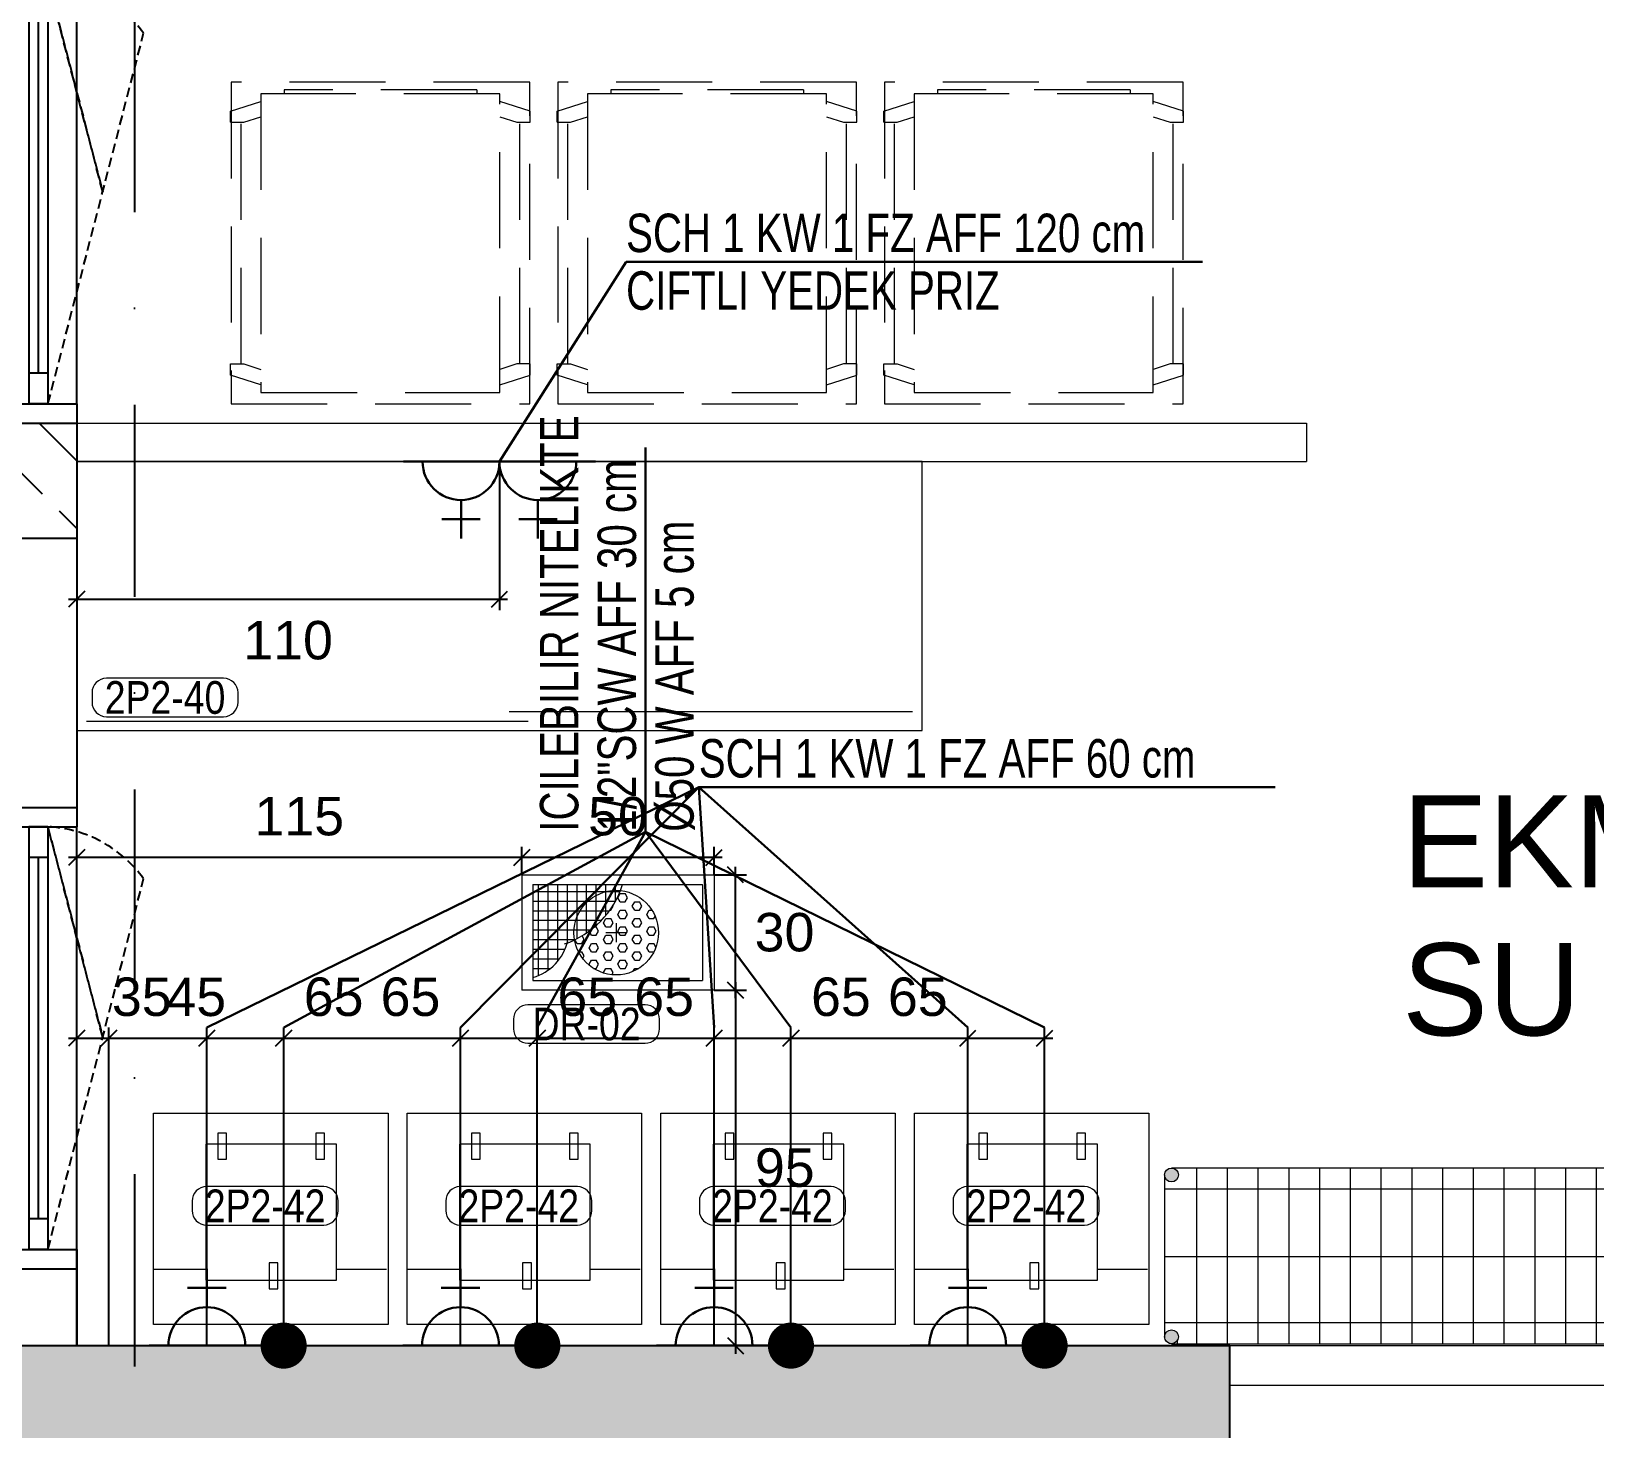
# Model space of a CAD drawing. Header units: millimetres. Extents: x -2755 to 27598, y -1135 to 13405.
# Drawn here: x 3968.2 to 4375, y 7853.4 to 8217 of the extents above; entities that cross this region are included whole.
import ezdxf
from ezdxf.enums import TextEntityAlignment as Align

# ---------------------------------------------------------------- set-up
doc = ezdxf.new("R2010")
doc.units = ezdxf.units.MM
doc.header["$LTSCALE"] = 100
doc.linetypes.add('DASHDOT2', pattern=[0.5, 0.25, -0.125, 0, -0.125])
doc.linetypes.add('HIDDEN', pattern=[0.375, 0.25, -0.125])
for name, color, linetype, lineweight in [('AD', 5, 'Continuous', 9), ('AK', 7, 'Continuous', 15), ('AP', 6, 'Continuous', 15), ('Y-DUVAR ALCIPAN', 94, 'Continuous', 20), ('Y-DUVAR BIMS', 14, 'Continuous', 25)]:
    doc.layers.add(name, color=color, linetype=linetype, lineweight=lineweight)
doc.layers.add('AKS', color=7, linetype='DASHDOT2', transparency=0.8)
for name, color, linetype in [('DUVAR', 7, 'Continuous'), ('KA-PEN', 5, 'Continuous'), ('KOLON', 7, 'Continuous'), ('OLCU DIS', 7, 'Continuous'), ('Rec-mantolamakulerengi', 230, 'Continuous'), ('TARAMA', 7, 'Continuous')]:
    doc.layers.add(name, color=color, linetype=linetype)
for name, color, linetype, lineweight, true_color in [('MAKPA ELEKTRIK', 7, 'Continuous', 30, 0x93039a), ('MAKPA GIDER OLC', 7, 'Continuous', 30, 0xcf6a1e), ('MAKPA SIHHI', 7, 'Continuous', 30, 0x428a93)]:
    doc.layers.add(name, color=color, linetype=linetype, lineweight=lineweight, true_color=true_color)
doc.layers.add('MAKPA YER IZGARASI', color=8, linetype='Continuous', lineweight=5, transparency=0.5)
doc.styles.add('MAKPA TESISAT', font='arial.ttf', dxfattribs={"height": 10})
doc.styles.add('olcu', font='romans.shx', dxfattribs={"width": 0.5})
doc.styles.add('POZ TEXT', font='ARIALN.TTF', dxfattribs={"height": 9})
doc.styles.get("Standard").update_dxf_attribs({"font": 'arial.ttf'})
doc.dimstyles.new('1-200', dxfattribs={"dimtxt": 40, "dimasz": 2, "dimexe": 0, "dimexo": 0, "dimgap": 10, "dimtad": 1, "dimdec": 4, "dimrnd": 0.1, "dimzin": 9, "dimdsep": 46, "dimtxsty": 'olcu', "dimblk1": 'SOL', "dimblk2": 'SAG', "dimsah": 1, "dimcen": 0, "dimse1": 1, "dimse2": 1, "dimclre": 13, "dimadec": 0, "dimazin": 0, "dimtfac": 1, "dimtdec": 4, "dimtix": 1, "dimtmove": 2, "dimatfit": 2, "dimldrblk": 'SOL', "dimfxl": 0, "dimtolj": 1, "dimarcsym": 0})
doc.dimstyles.new('MAKPA TESISAT DIM', dxfattribs={"dimscale": 0.7, "dimtxt": 12, "dimasz": 6, "dimexe": 4, "dimexo": 0, "dimgap": 8, "dimtad": 2, "dimtih": 1, "dimtoh": 1, "dimdec": 0, "dimrnd": 5, "dimzin": 0, "dimdsep": 46, "dimtxsty": 'MAKPA TESISAT', "dimblk1": 'OBLIQUE', "dimblk2": 'OBLIQUE', "dimsah": 1, "dimcen": 0, "dimdle": 3, "dimclrd": 256, "dimclre": 256, "dimclrt": 256, "dimadec": 0, "dimazin": 0, "dimtfac": 1, "dimtdec": 0, "dimtix": 1, "dimtofl": 0, "dimtmove": 2, "dimatfit": 3, "dimldrblk": 'OBLIQUE', "dimfxl": 0, "dimtvp": 7, "dimtolj": 1, "dimtzin": 0, "dimarcsym": 0})

# ---------------------------------------------------------------- blocks, each defined once
blk = doc.blocks.new('TASIYICI SISTEM (2.KAT)')
at = {"layer": 'TARAMA'}
h = blk.add_hatch(dxfattribs=at)
h.set_pattern_fill('ANSI33', color=253, scale=100)
h.set_pattern_definition([(45, (83461.35, -12320), (-17.6776695, 17.6776695), []), (45, (83479.027, -12320), (-17.6776695, 17.6776695), [12.5, -6.25])])
h.paths.add_polyline_path([(-1920, -5565), (-1850, -5565), (-1850, -5495), (-1920, -5495)])
h.paths.add_polyline_path([(-5635, -7595), (-5575, -7595), (-5575, -7525), (-5635, -7525)])
h.paths.add_polyline_path([(-5935, -6785), (-5935, -6815), (-6050, -6815), (-6050, -6970), (-6080, -6970), (-6080, -6785)])
h.paths.add_polyline_path([(-6080, -7595), (-6020, -7595), (-6020, -7525), (-6080, -7525)])
h.paths.add_polyline_path([(-5640, -6900), (-5570, -6900), (-5570, -6970), (-5640, -6970)])
h.paths.add_polyline_path([(-2235, -5565), (-2175, -5565), (-2175, -5495), (-2235, -5495)])
h.paths.add_polyline_path([(-1540, -5565), (-1470, -5565), (-1470, -5495), (-1540, -5495)])
h.paths.add_polyline_path([(-1540, -6320), (-1470, -6320), (-1470, -6250), (-1540, -6250)])
h.paths.add_polyline_path([(-2240, -6320), (-2170, -6320), (-2170, -6250), (-2240, -6250)])
h.paths.add_polyline_path([(-1540, -6970), (-1470, -6970), (-1470, -6900), (-1540, -6900)])
h.paths.add_polyline_path([(-1510, -7595), (-1470, -7595), (-1470, -7420), (-1510, -7420)])
h.paths.add_polyline_path([(-2220, -7595), (-2190, -7595), (-2190, -6900), (-2220, -6900)])
h.paths.add_polyline_path([(-3090, -6320), (-3020, -6320), (-3020, -6250), (-3090, -6250)])
h.paths.add_polyline_path([(-3940, -6320), (-3870, -6320), (-3870, -6250), (-3940, -6250)])
h.paths.add_polyline_path([(-4790, -6320), (-4720, -6320), (-4720, -6250), (-4790, -6250)])
h.paths.add_polyline_path([(-3090, -6970), (-3020, -6970), (-3020, -6900), (-3090, -6900)])
h.paths.add_polyline_path([(-3940, -6970), (-3870, -6970), (-3870, -6900), (-3940, -6900)])
h.paths.add_polyline_path([(-4790, -6970), (-4720, -6970), (-4720, -6900), (-4790, -6900)])
h.paths.add_polyline_path([(-3085, -7595), (-3025, -7595), (-3025, -7525), (-3085, -7525)])
h.paths.add_polyline_path([(-3935, -7595), (-3875, -7595), (-3875, -7525), (-3935, -7525)])
h.paths.add_polyline_path([(-4785, -7595), (-4725, -7595), (-4725, -7525), (-4785, -7525)])
h.paths.add_polyline_path([(-3085, -5565), (-3025, -5565), (-3025, -5495), (-3085, -5495)])
h.paths.add_polyline_path([(-3935, -5565), (-3875, -5565), (-3875, -5495), (-3935, -5495)])
h.paths.add_polyline_path([(-4785, -5565), (-4725, -5565), (-4725, -5495), (-4785, -5495)])
h.paths.add_polyline_path([(-6210, -5495), (-5590, -5495), (-5590, -6435), (-5795, -6435), (-5795, -6405), (-5620, -6405), (-5620, -5525), (-6050, -5525), (-6050, -6405), (-5935, -6405), (-5935, -6435), (-6210, -6435), (-6210, -6405), (-6080, -6405), (-6080, -5525), (-6210, -5525)])
h.paths.add_polyline_path([(-500, -6970), (-430, -6970), (-430, -6900), (-500, -6900)])
h.paths.add_polyline_path([(-890, -7315), (-820, -7315), (-820, -7245), (-890, -7245)])
h.paths.add_polyline_path([(-245, -6320), (-175, -6320), (-175, -6250), (-245, -6250)])
h.paths.add_polyline_path([(-890, -6320), (-820, -6320), (-820, -6250), (-890, -6250)])
h.paths.add_polyline_path([(-890, -6970), (-820, -6970), (-820, -6900), (-890, -6900)])
h.paths.add_polyline_path([(-1600, -4475), (-1890, -4475), (-1890, -4715), (-1470, -4715), (-1470, -4745), (-1920, -4745), (-1920, -4445), (-1600, -4445)])
h.paths.add_polyline_path([(-755, -4715), (-1005, -4715), (-1005, -4755), (-755, -4755)])
h.paths.add_polyline_path([(-755, -5525), (-1005, -5525), (-1005, -5565), (-755, -5565)])
h.paths.add_polyline_path([(-135, -5835), (-135, -5565), (-405, -5565), (-405, -5245), (-375, -5245), (-375, -5535), (-135, -5535), (-135, -4415), (-105, -4415), (-105, -5865), (-205, -5865), (-205, -5835)])
at = {"layer": 'AKS', "color": 14, "ltscale": 2}
blk.add_line((-1885, 1005), (-1885, -13375), dxfattribs=at)
at = {"layer": 'KOLON', "color": 4}
blk.add_lwpolyline([(-1600, -4475), (-1890, -4475), (-1890, -4715), (-1470, -4715), (-1470, -4745), (-1920, -4745), (-1920, -4445), (-1600, -4445), (-1600, -4475)], dxfattribs=at)
blk = doc.blocks.new('*U118')
at = {"color": 0}
for p, q in [((-10, 5), (-10, 115)), ((12.5, 115), (7.5, 115)), ((7.5, 115), (7.5, 5)), ((12.5, 115), (12.5, 5)), ((20, 5), (20, 115)), ((12.5, 107), (7.5, 107)), ((10, 107), (10, 13)), ((12.5, 13), (7.5, 13)), ((12.5, 5), (7.5, 5)), ((12.5, 5), (7.5, 5))]:
    blk.add_line(p, q, dxfattribs=at)
at = {"color": 0, "linetype": 'HIDDEN', "ltscale": 0.5}
blk.add_line((0, 5), (0, 115), dxfattribs=at)
at = {"linetype": 'HIDDEN', "ltscale": 0.1}
for p, q in [((12.5, 115), (26.76, 60.22)), ((26.76, 60.22), (12.5, 115)), ((12.51, 5), (37.4, 101.44))]:
    blk.add_line(p, q, dxfattribs=at)
blk.add_arc((10.97, 82.53), 32.5, 35.5776, 87.2984, dxfattribs=at)
at = {"layer": 'Rec-mantolamakulerengi'}
for p, q in [((0, 115), (20, 115)), ((0, 5), (20, 5))]:
    blk.add_line(p, q, dxfattribs=at)
for points in [[(0, 120), (0, 115)], [(20, 120), (20, 115)], [(0, 5), (0, 0)], [(20, 5), (20, 0)]]:
    blk.add_lwpolyline(points, dxfattribs=at)
at = {"layer": 'Y-DUVAR BIMS'}
for p, q in [((0, 120), (20, 120)), ((0, 0), (20, 0))]:
    blk.add_line(p, q, dxfattribs=at)
blk = doc.blocks.new('20-30 hatil')
at = {"layer": 'TARAMA'}
h = blk.add_hatch(dxfattribs=at)
h.set_pattern_fill('ANSI33', color=253, scale=100)
h.set_pattern_definition([(45, (-14230.717, 46.517), (-17.67767, 17.67767), []), (45, (-14213.04, 46.517), (-17.67767, 17.67767), [12.5, -6.25])])
h.paths.add_polyline_path([(-15, 20), (-15, 0), (15, 0), (15, 20)])
at = {"color": 0}
blk.add_lwpolyline([(-15, 20), (15, 20), (15, 0), (-15, 0), (-15, 20)], dxfattribs=at)
blk = doc.blocks.new('DIS CEPHE_KAT2')
at = {"layer": 'Y-DUVAR BIMS'}
for p, q in [((3980, 8085), (3980, 8015)), ((3980, 7895), (3980, 7875))]:
    blk.add_line(p, q, dxfattribs=at)
at = {"layer": 'KA-PEN'}
for p in [(3960, 8115), (3960, 7895)]:
    blk.add_blockref('*U118', p, dxfattribs=at)
at = {"layer": 'KOLON', "color": 4, "rotation": 270}
blk.add_blockref('20-30 hatil', (3960, 8100), dxfattribs=at)
blk = doc.blocks.new('SOL')
at = {"color": 0}
for p, q in [((0, 30), (0, -6.96)), ((7.58, 0), (-6.97, 0))]:
    blk.add_line(p, q, dxfattribs=at)
blk.add_circle((0, 0), 3, dxfattribs=at)
blk = doc.blocks.new('SAG')
at = {"color": 0}
for p, q in [((0, -30), (0, 6.96)), ((7.58, 0), (-6.97, 0))]:
    blk.add_line(p, q, dxfattribs=at)
blk.add_circle((0, 0), 3, dxfattribs=at)
blk = doc.blocks.new('*D180')
at = {"layer": 'OLCU DIS', "color": 0, "lineweight": -2, "transparency": 16777216}
blk.add_line((-328, 13135), (19098, 13135), dxfattribs=at)
at = {"layer": 'OLCU DIS', "color": 0, "lineweight": -2, "transparency": 16777216, "xscale": 2, "yscale": 2, "zscale": 2, "rotation": 180}
blk.add_blockref('SOL', (-330, 13135), dxfattribs=at)
at = {"layer": 'OLCU DIS', "color": 0, "lineweight": -2, "transparency": 16777216, "xscale": 2, "yscale": 2, "zscale": 2}
blk.add_blockref('SAG', (19100, 13135), dxfattribs=at)
at = {"layer": 'OLCU DIS', "color": 0, "transparency": 16777216, "insert": (9385, 13165), "char_height": 40, "attachment_point": 5, "style": 'olcu'}
blk.add_mtext('\\A1;19430', dxfattribs=at)
blk = doc.blocks.new('_Open30')
at = {"color": 0, "linetype": 'ByBlock', "lineweight": -2}
for p, q in [((-1, 0.27), (0, 0)), ((0, 0), (-1, -0.27)), ((0, 0), (-1, 0))]:
    blk.add_line(p, q, dxfattribs=at)
blk = doc.blocks.new('*D236')
at = {"layer": 'OLCU DIS', "color": 0, "lineweight": -2, "transparency": 16777216}
blk.add_line((-1200, 1712), (-1200, 12198), dxfattribs=at)
at = {"layer": 'OLCU DIS', "color": 0, "lineweight": -2, "transparency": 16777216, "xscale": 2, "yscale": 2, "zscale": 2}
for name, p, rotation in [('SAG', (-1200, 12200), 90), ('SOL', (-1200, 1710), 270)]:
    blk.add_blockref(name, p, dxfattribs=dict(at, rotation=rotation))
at = {"layer": 'OLCU DIS', "color": 0, "transparency": 16777216, "insert": (-1230, 6955), "char_height": 40, "attachment_point": 5, "rotation": 90, "style": 'olcu'}
blk.add_mtext('\\A1;10490', dxfattribs=at)
blk = doc.blocks.new('*D240')
at = {"layer": 'OLCU DIS', "color": 0, "lineweight": -2, "transparency": 16777216}
blk.add_line((-960, 6827), (-960, 8318), dxfattribs=at)
at = {"layer": 'OLCU DIS', "color": 0, "lineweight": -2, "transparency": 16777216, "xscale": 2, "yscale": 2, "zscale": 2}
for name, p, rotation in [('SAG', (-960, 8320), 90), ('SOL', (-960, 6825), 270)]:
    blk.add_blockref(name, p, dxfattribs=dict(at, rotation=rotation))
at = {"layer": 'OLCU DIS', "color": 0, "transparency": 16777216, "insert": (-990, 7572.5), "char_height": 40, "attachment_point": 5, "rotation": 90, "style": 'olcu'}
blk.add_mtext('\\A1;1495', dxfattribs=at)
blk = doc.blocks.new('SUSEBIL')
at = {"layer": 'AD'}
for p, q in [((13.34, 29.85), (13.34, 16.82)), ((-19.26, 16.82), (-19.26, -17.18)), ((16.18, 16.82), (-19.26, 16.82)), ((16.18, -17.18), (16.18, 16.82)), ((-15.29, 13.7), (-22.1, 13.7)), ((-22.1, 13.7), (-22.1, 11.44)), ((-15.29, 11.44), (-15.29, 13.7)), ((-22.1, 11.44), (-15.29, 11.44)), ((18.44, 1.52), (11.64, 1.52)), ((11.64, 1.52), (11.64, -0.75)), ((18.44, -0.75), (18.44, 1.52)), ((11.64, -0.75), (18.44, -0.75)), ((-15.29, -11.8), (-22.1, -11.8)), ((-22.1, -11.8), (-22.1, -14.06)), ((-15.29, -14.06), (-15.29, -11.8)), ((-22.1, -14.06), (-15.29, -14.06)), ((-19.26, -17.18), (16.18, -17.18)), ((13.34, -17.18), (13.34, -30.78))]:
    blk.add_line(p, q, dxfattribs=at)
at = {"layer": 'AK'}
blk.add_lwpolyline([(-27.31, -30.79), (-27.31, 30.21), (27.69, 30.21), (27.69, -30.79)], close=True, dxfattribs=at)
blk = doc.blocks.new('DT227')
at = {"layer": 'AD'}
for p, q in [((112.5, -65), (217.5, -65)), ((2.5, -67.5), (117.5, -67.5))]:
    blk.add_line(p, q, dxfattribs=at)
at = {"layer": 'AK'}
blk.add_lwpolyline([(0, -70), (220, -70), (220, 0), (0, 0)], close=True, dxfattribs=at)
blk = doc.blocks.new('46x152')
at = {"layer": 'AD'}
h = blk.add_hatch(color=2, dxfattribs=at)
h.paths.add_polyline_path([(19.1, 150.6, 1), (22.7, 150.6, 1)])
h.paths.add_polyline_path([(-23, 150.6, 1), (-19.4, 150.6, 1)])
h.paths.add_polyline_path([(-23, 1.8, 1), (-19.4, 1.8, 1)])
h.paths.add_polyline_path([(22.7, 1.8, 1), (19.1, 1.8, 1)])
at = {"layer": 'AD', "color": 2}
blk.add_line((0, 0), (0, 152.4), dxfattribs=at)
for points in [[(-22.93, 151.1), (-23, 151.1)], [(-23, 150.6), (-23, 1.8)], [(21.2, 152.4), (-21.2, 152.4)], [(-17.5, 152.4), (-17.5, 0)], [(17.2, 0), (17.2, 152.4)], [(22.7, 151.1), (22.63, 151.1)], [(22.7, 1.8), (22.7, 150.6)], [(-22.19, 149.1), (-23, 149.1)], [(-22.19, 149.1), (-23, 149.1)], [(22.7, 149.1), (21.89, 149.1)], [(22.7, 149.1), (21.89, 149.1)], [(22.7, 144.4), (-23, 144.4)], [(22.7, 144.4), (-23, 144.4)], [(22.7, 136.4), (-23, 136.4)], [(22.7, 136.4), (-23, 136.4)], [(22.7, 128.4), (-23, 128.4)], [(22.7, 128.4), (-23, 128.4)], [(22.7, 120.4), (-23, 120.4)], [(22.7, 120.4), (-23, 120.4)], [(22.7, 112.4), (-23, 112.4)], [(22.7, 112.4), (-23, 112.4)], [(22.7, 104.4), (-23, 104.4)], [(22.7, 104.4), (-23, 104.4)], [(22.7, 96.4), (-23, 96.4)], [(22.7, 96.4), (-23, 96.4)], [(22.7, 88.4), (-23, 88.4)], [(22.7, 88.4), (-23, 88.4)], [(22.7, 80.4), (-23, 80.4)], [(22.7, 80.4), (-23, 80.4)], [(22.7, 72.4), (-23, 72.4)], [(22.7, 72.4), (-23, 72.4)], [(22.7, 64.4), (-23, 64.4)], [(22.7, 64.4), (-23, 64.4)], [(22.7, 56.4), (-23, 56.4)], [(22.7, 56.4), (-23, 56.4)], [(22.7, 48.4), (-23, 48.4)], [(22.7, 48.4), (-23, 48.4)], [(22.7, 40.4), (-23, 40.4)], [(22.7, 40.4), (-23, 40.4)], [(22.7, 32.4), (-23, 32.4)], [(22.7, 32.4), (-23, 32.4)], [(22.7, 24.4), (-23, 24.4)], [(22.7, 24.4), (-23, 24.4)], [(22.7, 16.4), (-23, 16.4)], [(22.7, 8.4), (-23, 8.4)], [(-22.95, 1.4), (-23, 1.4)], [(-21.2, 0), (21.2, 0)], [(22.7, 3.4), (21.72, 3.4)], [(22.7, 1.4), (22.65, 1.4)]]:
    blk.add_lwpolyline(points, dxfattribs=at)
for centre in [(-21.2, 150.6), (20.9, 150.6), (-21.2, 1.8), (20.9, 1.8)]:
    blk.add_circle(centre, 1.8, dxfattribs=at)
blk = doc.blocks.new('88230111 kesik')
at = {"layer": 'AD', "linetype": 'HIDDEN'}
for p, q in [((69.95, -3), (7.77, -3)), ((7.77, -3), (7.77, -80.7)), ((63.95, -2), (13.77, -2)), ((13.77, -2), (13.77, -3)), ((63.95, -2), (63.95, -3)), ((69.95, -80.7), (69.95, -3)), ((-0.12, -7.5), (7.77, -5)), ((-0.12, -10.41), (-0.12, -7.5)), ((77.84, -7.5), (69.95, -5)), ((77.84, -10.41), (77.84, -7.5)), ((-0.12, -10.41), (3.33, -10.41)), ((2.63, -73.3), (2.63, -10.41)), ((3.33, -10.41), (7.77, -9)), ((69.95, -9), (74.39, -10.41)), ((74.39, -10.41), (77.84, -10.41)), ((75.09, -73.3), (75.09, -10.41)), ((-0.12, -76.2), (-0.12, -73.3)), ((-0.12, -73.3), (3.33, -73.3)), ((7.77, -78.7), (-0.12, -76.2)), ((3.33, -73.3), (7.77, -74.7)), ((74.39, -73.3), (69.95, -74.7)), ((69.95, -78.7), (77.84, -76.2)), ((77.84, -73.3), (74.39, -73.3)), ((77.84, -76.2), (77.84, -73.3)), ((7.77, -80.7), (69.95, -80.7))]:
    blk.add_line(p, q, dxfattribs=at)
blk.add_lwpolyline([(77.7, -83.7), (77.7, 0), (0, 0), (0, -83.7)], close=True, dxfattribs=at)
blk = doc.blocks.new('300x500')
at = {"layer": 'MAKPA YER IZGARASI', "linetype": 'Continuous', "ltscale": 2}
for p, q in [((-24.53, 15.07), (25.47, 15.07)), ((-24.53, 15.07), (-24.53, -14.93)), ((-21.66, 12.56), (22.47, 12.56)), ((-21.66, 12.56), (-21.66, -12.4)), ((22.47, 12.56), (22.47, -12.4)), ((25.47, 15.07), (25.47, -14.93)), ((25.47, -14.93), (-24.53, -14.93)), ((-21.66, -12.4), (22.47, -12.4))]:
    blk.add_line(p, q, dxfattribs=at)
at = {"layer": 'MAKPA YER IZGARASI', "color": 1, "linetype": 'Continuous', "ltscale": 2}
for p, q in [((-20.18, -11.15), (-20.18, 12.56)), ((-17.68, -9.73), (-17.68, 12.56)), ((-15.18, -7.38), (-15.18, 12.56)), ((-12.68, -2.67), (-12.68, 12.56)), ((-10.18, 4.16), (-10.18, 12.56)), ((-7.68, 7.87), (-7.68, 12.56)), ((-5.18, 9.7), (-5.18, 12.56)), ((-2.68, 10.67), (-2.68, 12.56)), ((-0.18, 11), (-0.18, 12.56)), ((-21.66, 10.72), (-2.46, 10.72)), ((-21.66, 8.22), (-7.31, 8.22)), ((-7.31, 8.22), (-0.18, 8.22)), ((-5.18, 1.91), (-5.18, 9.7)), ((-2.68, 4.52), (-2.68, 10.67)), ((-2.46, 10.72), (1.01, 10.72)), ((-0.18, 8.21), (-0.18, 11)), ((0.44, 9.09), (1.07, 10.18)), ((1.07, 8.01), (0.44, 9.09)), ((1.07, 10.18), (2.32, 10.18)), ((2.94, 9.09), (2.32, 10.18)), ((2.32, 8.01), (2.94, 9.09)), ((-21.66, 5.72), (-9.39, 5.72)), ((-10.18, -1.55), (-10.18, 4.16)), ((-9.39, 5.72), (-1.76, 5.72)), ((-7.68, -0.05), (-7.68, 7.87)), ((-1.67, 5.85), (-1.43, 5.85)), ((-1.43, 5.85), (-0.81, 6.93)), ((-0.81, 6.93), (-0.87, 7.04)), ((0.44, 4.76), (1.07, 5.85)), ((1.07, 3.68), (0.44, 4.76)), ((1.07, 8.01), (2.32, 8.01)), ((1.07, 5.85), (2.32, 5.85)), ((2.94, 4.76), (2.32, 5.85)), ((2.32, 3.68), (2.94, 4.76)), ((4.19, 6.93), (4.82, 8.01)), ((4.82, 5.85), (4.19, 6.93)), ((4.82, 8.01), (6.07, 8.01)), ((4.82, 5.85), (6.07, 5.85)), ((6.69, 6.93), (6.07, 8.01)), ((6.07, 5.85), (6.69, 6.93)), ((7.94, 4.76), (8.57, 5.85)), ((8.57, 3.68), (7.94, 4.76)), ((8.57, 5.85), (9.32, 5.85)), ((9.82, 3.68), (10.15, 4.25)), ((-21.66, 3.22), (-10.52, 3.22)), ((-21.66, 0.72), (-10.98, 0.72)), ((-10.98, 0.72), (-6.61, 0.72)), ((-10.52, 3.22), (-3.83, 3.22)), ((-6.43, -0.65), (-7.04, 0.4)), ((-5.63, 1.52), (-5.18, 1.52)), ((-4.56, 0.43), (-5.18, 1.52)), ((-5.18, -0.65), (-4.56, 0.43)), ((-3.31, 2.6), (-2.68, 3.68)), ((-2.68, 1.52), (-3.31, 2.6)), ((-2.68, 3.68), (-1.43, 3.68)), ((-2.68, 1.52), (-1.43, 1.52)), ((2.65, 0), (-2.65, 0)), ((-0.81, 2.6), (-1.43, 3.68)), ((-1.43, 1.52), (-0.81, 2.6)), ((0, 2.48), (0, -2.48)), ((0.44, 0.43), (1.07, 1.52)), ((1.07, -0.65), (0.44, 0.43)), ((1.07, 3.68), (2.32, 3.68)), ((1.07, 1.52), (2.32, 1.52)), ((2.94, 0.43), (2.32, 1.52)), ((2.32, -0.65), (2.94, 0.43)), ((4.19, 2.6), (4.82, 3.68)), ((4.82, 1.52), (4.19, 2.6)), ((4.82, 3.68), (6.07, 3.68)), ((4.82, 1.52), (6.07, 1.52)), ((6.69, 2.6), (6.07, 3.68)), ((6.07, 1.52), (6.69, 2.6)), ((7.94, 0.43), (8.57, 1.52)), ((8.57, -0.65), (7.94, 0.43)), ((8.57, 3.68), (9.82, 3.68)), ((8.57, 1.52), (9.82, 1.52)), ((10.44, 0.43), (9.82, 1.52)), ((9.82, -0.65), (10.44, 0.43)), ((-21.66, -1.78), (-10.86, -1.78)), ((-10.86, -1.78), (-10.64, -1.78)), ((-10.18, -2.81), (-10.75, -1.83)), ((-10.18, -2.81), (-8.93, -2.81)), ((-8.93, -2.81), (-8.31, -1.73)), ((-8.31, -1.73), (-8.85, -0.8)), ((-7.06, -3.9), (-6.43, -2.81)), ((-6.43, -4.98), (-7.06, -3.9)), ((-6.43, -0.65), (-5.18, -0.65)), ((-6.43, -2.81), (-5.18, -2.81)), ((-4.56, -3.9), (-5.18, -2.81)), ((-5.18, -4.98), (-4.56, -3.9)), ((-3.31, -1.73), (-2.68, -0.65)), ((-2.68, -2.81), (-3.31, -1.73)), ((-2.68, -0.65), (-1.43, -0.65)), ((-2.68, -2.81), (-1.43, -2.81)), ((-0.81, -1.73), (-1.43, -0.65)), ((-1.43, -2.81), (-0.81, -1.73)), ((0.44, -3.9), (1.07, -2.81)), ((1.07, -4.98), (0.44, -3.9)), ((1.07, -0.65), (2.32, -0.65)), ((1.07, -2.81), (2.32, -2.81)), ((2.94, -3.9), (2.32, -2.81)), ((2.32, -4.98), (2.94, -3.9)), ((4.19, -1.73), (4.82, -0.65)), ((4.82, -2.81), (4.19, -1.73)), ((4.82, -0.65), (6.07, -0.65)), ((4.82, -2.81), (6.07, -2.81)), ((6.69, -1.73), (6.07, -0.65)), ((6.07, -2.81), (6.69, -1.73)), ((7.94, -3.9), (8.57, -2.81)), ((8.57, -4.98), (7.94, -3.9)), ((8.57, -0.65), (9.82, -0.65)), ((8.57, -2.81), (9.82, -2.81)), ((10.35, -3.73), (9.82, -2.81)), ((-21.66, -4.28), (-13.3, -4.28)), ((-21.66, -6.78), (-14.72, -6.78)), ((-9.81, -4.98), (-8.93, -4.98)), ((-8.31, -6.06), (-8.93, -4.98)), ((-8.7, -6.73), (-8.31, -6.06)), ((-7.06, -8.23), (-6.43, -7.14)), ((-6.43, -4.98), (-5.18, -4.98)), ((-6.43, -7.14), (-5.18, -7.14)), ((-4.56, -8.23), (-5.18, -7.14)), ((-3.31, -6.06), (-2.68, -4.98)), ((-2.68, -7.14), (-3.31, -6.06)), ((-2.68, -4.98), (-1.43, -4.98)), ((-2.68, -7.14), (-1.43, -7.14)), ((-0.81, -6.06), (-1.43, -4.98)), ((-1.43, -7.14), (-0.81, -6.06)), ((0.44, -8.23), (1.07, -7.14)), ((1.07, -4.98), (2.32, -4.98)), ((1.07, -7.14), (2.32, -7.14)), ((2.94, -8.23), (2.32, -7.14)), ((4.19, -6.06), (4.82, -4.98)), ((4.82, -7.14), (4.19, -6.06)), ((4.82, -4.98), (6.07, -4.98)), ((4.82, -7.14), (6.07, -7.14)), ((6.69, -6.06), (6.07, -4.98)), ((6.07, -7.14), (6.69, -6.06)), ((8.57, -4.98), (9.81, -4.98)), ((-21.66, -9.28), (-17.09, -9.28)), ((-6.83, -8.62), (-7.06, -8.23)), ((-5.86, -9.31), (-5.18, -9.31)), ((-5.18, -9.31), (-4.56, -8.23)), ((-3.31, -10.39), (-2.68, -9.31)), ((-3.24, -10.51), (-3.31, -10.39)), ((-2.68, -9.31), (-1.43, -9.31)), ((-0.81, -10.39), (-1.43, -9.31)), ((-1.13, -10.94), (-0.81, -10.39)), ((1.07, -9.31), (0.44, -8.23)), ((1.07, -9.31), (2.32, -9.31)), ((2.32, -9.31), (2.94, -8.23)), ((4.36, -10.1), (4.82, -9.31)), ((4.82, -9.31), (5.86, -9.31))]:
    blk.add_line(p, q, dxfattribs=at)
blk.add_circle((0, 0), 11, dxfattribs=at)
for centre, radius, start, end in [((-21.23, 19.78), 24.02, 288.9949, 342.4969), ((-25.38, 0.94), 13.16, 286.4192, 346.6579)]:
    blk.add_arc(centre, radius, start, end, dxfattribs=at)
blk = doc.blocks.new('POZ_X')
at = {"layer": 'AP'}
blk.add_lwpolyline([(15.25, 10), (-15.25, 10, 0.414214), (-19, 6.25), (-19, 3.75, 0.414214), (-15.25, 0), (15.25, 0, 0.414214), (19, 3.75), (19, 6.25, 0.414214)], format="xyb", close=True, dxfattribs=at)
at = {"layer": 'AP', "style": 'POZ TEXT'}
blk.add_attdef('POZ_NO', text='', height=8, dxfattribs=at).set_placement((-1, 5.1), align=Align.MIDDLE_CENTER)
at = {"layer": 'AP', "style": 'POZ TEXT', "flags": 1}
blk.add_attdef('URUN_ADI', text='', height=7, dxfattribs=at).set_placement((0, -4.34), align=Align.MIDDLE_CENTER)
blk = doc.blocks.new('SIHHI NOKTA')
at = {"layer": 'MAKPA SIHHI', "const_width": 6}
blk.add_lwpolyline([(3, 0, -1), (-3, 0, -1)], format="xyb", close=True, dxfattribs=at)
blk = doc.blocks.new('_OBLIQUE')
at = {"color": 0, "linetype": 'ByBlock', "lineweight": -2}
blk.add_line((-0.5, -0.5), (0.5, 0.5), dxfattribs=at)
blk = doc.blocks.new('*D2897')
at = {"layer": 'MAKPA SIHHI', "lineweight": -2, "transparency": 16777216}
for p, q in [((3988.35, 7875), (3988.35, 7957.79)), ((4033.85, 7875), (4033.85, 7957.79)), ((3986.25, 7954.99), (4035.95, 7954.99))]:
    blk.add_line(p, q, dxfattribs=at)
at = {"layer": 'MAKPA SIHHI', "lineweight": -2, "transparency": 16777216, "xscale": 4.199999999999999, "yscale": 4.199999999999999, "zscale": 4.199999999999999, "rotation": 180}
blk.add_blockref('_OBLIQUE', (3988.35, 7954.99), dxfattribs=at)
at = {"layer": 'MAKPA SIHHI', "lineweight": -2, "transparency": 16777216, "xscale": 4.199999999999999, "yscale": 4.199999999999999, "zscale": 4.199999999999999}
blk.add_blockref('_OBLIQUE', (4033.85, 7954.99), dxfattribs=at)
at = {"layer": 'MAKPA SIHHI', "transparency": 16777216, "insert": (4011.1, 7965.68), "char_height": 10, "attachment_point": 5, "style": 'MAKPA TESISAT'}
blk.add_mtext('\\A1;45', dxfattribs=at)
blk = doc.blocks.new('*D2898')
at = {"layer": 'MAKPA SIHHI', "lineweight": -2, "transparency": 16777216}
for p, q in [((4033.85, 7875), (4033.85, 7957.79)), ((4099.85, 7875), (4099.85, 7957.79)), ((4031.75, 7954.99), (4101.95, 7954.99))]:
    blk.add_line(p, q, dxfattribs=at)
at = {"layer": 'MAKPA SIHHI', "lineweight": -2, "transparency": 16777216, "xscale": 4.199999999999999, "yscale": 4.199999999999999, "zscale": 4.199999999999999, "rotation": 180}
blk.add_blockref('_OBLIQUE', (4033.85, 7954.99), dxfattribs=at)
at = {"layer": 'MAKPA SIHHI', "lineweight": -2, "transparency": 16777216, "xscale": 4.199999999999999, "yscale": 4.199999999999999, "zscale": 4.199999999999999}
blk.add_blockref('_OBLIQUE', (4099.85, 7954.99), dxfattribs=at)
at = {"layer": 'MAKPA SIHHI', "transparency": 16777216, "insert": (4066.85, 7965.7), "char_height": 10, "attachment_point": 5, "style": 'MAKPA TESISAT'}
blk.add_mtext('\\A1;65', dxfattribs=at)
blk = doc.blocks.new('*D2899')
at = {"layer": 'MAKPA SIHHI', "lineweight": -2, "transparency": 16777216}
for p, q in [((4099.85, 7875), (4099.85, 7957.79)), ((4165.85, 7875), (4165.85, 7957.79)), ((4097.75, 7954.99), (4167.95, 7954.99))]:
    blk.add_line(p, q, dxfattribs=at)
at = {"layer": 'MAKPA SIHHI', "lineweight": -2, "transparency": 16777216, "xscale": 4.199999999999999, "yscale": 4.199999999999999, "zscale": 4.199999999999999, "rotation": 180}
blk.add_blockref('_OBLIQUE', (4099.85, 7954.99), dxfattribs=at)
at = {"layer": 'MAKPA SIHHI', "lineweight": -2, "transparency": 16777216, "xscale": 4.199999999999999, "yscale": 4.199999999999999, "zscale": 4.199999999999999}
blk.add_blockref('_OBLIQUE', (4165.85, 7954.99), dxfattribs=at)
at = {"layer": 'MAKPA SIHHI', "transparency": 16777216, "insert": (4132.85, 7965.7), "char_height": 10, "attachment_point": 5, "style": 'MAKPA TESISAT'}
blk.add_mtext('\\A1;65', dxfattribs=at)
blk = doc.blocks.new('*D2900')
at = {"layer": 'MAKPA SIHHI', "lineweight": -2, "transparency": 16777216}
for p, q in [((4165.85, 7875), (4165.85, 7957.79)), ((4231.85, 7875), (4231.85, 7957.79)), ((4163.75, 7954.99), (4233.95, 7954.99))]:
    blk.add_line(p, q, dxfattribs=at)
at = {"layer": 'MAKPA SIHHI', "lineweight": -2, "transparency": 16777216, "xscale": 4.199999999999999, "yscale": 4.199999999999999, "zscale": 4.199999999999999, "rotation": 180}
blk.add_blockref('_OBLIQUE', (4165.85, 7954.99), dxfattribs=at)
at = {"layer": 'MAKPA SIHHI', "lineweight": -2, "transparency": 16777216, "xscale": 4.199999999999999, "yscale": 4.199999999999999, "zscale": 4.199999999999999}
blk.add_blockref('_OBLIQUE', (4231.85, 7954.99), dxfattribs=at)
at = {"layer": 'MAKPA SIHHI', "transparency": 16777216, "insert": (4198.85, 7965.7), "char_height": 10, "attachment_point": 5, "style": 'MAKPA TESISAT'}
blk.add_mtext('\\A1;65', dxfattribs=at)
blk = doc.blocks.new('ELK.PRIZ')
at = {"layer": 'MAKPA ELEKTRIK'}
for p, q in [((-15, 0), (15, 0)), ((15, 0), (-15, 0)), ((0, -10), (0, -20)), ((0, -20), (0, -10)), ((5, -15), (-5, -15))]:
    blk.add_line(p, q, dxfattribs=at)
blk.add_arc((0, 0), 10, 180, 0, dxfattribs=at)
blk = doc.blocks.new('*D2916')
at = {"layer": 'MAKPA ELEKTRIK', "lineweight": -2, "transparency": 16777216}
for p, q in [((3980, 7875), (3980, 7957.79)), ((4013.85, 7875), (4013.85, 7957.79)), ((3977.9, 7954.99), (4015.95, 7954.99))]:
    blk.add_line(p, q, dxfattribs=at)
at = {"layer": 'MAKPA ELEKTRIK', "lineweight": -2, "transparency": 16777216, "xscale": 4.199999999999999, "yscale": 4.199999999999999, "zscale": 4.199999999999999, "rotation": 180}
blk.add_blockref('_OBLIQUE', (3980, 7954.99), dxfattribs=at)
at = {"layer": 'MAKPA ELEKTRIK', "lineweight": -2, "transparency": 16777216, "xscale": 4.199999999999999, "yscale": 4.199999999999999, "zscale": 4.199999999999999}
blk.add_blockref('_OBLIQUE', (4013.85, 7954.99), dxfattribs=at)
at = {"layer": 'MAKPA ELEKTRIK', "transparency": 16777216, "insert": (3996.92, 7965.7), "char_height": 10, "attachment_point": 5, "style": 'MAKPA TESISAT'}
blk.add_mtext('\\A1;35', dxfattribs=at)
blk = doc.blocks.new('*D2917')
at = {"layer": 'MAKPA ELEKTRIK', "lineweight": -2, "transparency": 16777216}
for p, q in [((4013.85, 7875), (4013.85, 7957.79)), ((4079.85, 7875), (4079.85, 7957.79)), ((4011.75, 7954.99), (4081.95, 7954.99))]:
    blk.add_line(p, q, dxfattribs=at)
at = {"layer": 'MAKPA ELEKTRIK', "lineweight": -2, "transparency": 16777216, "xscale": 4.199999999999999, "yscale": 4.199999999999999, "zscale": 4.199999999999999, "rotation": 180}
blk.add_blockref('_OBLIQUE', (4013.85, 7954.99), dxfattribs=at)
at = {"layer": 'MAKPA ELEKTRIK', "lineweight": -2, "transparency": 16777216, "xscale": 4.199999999999999, "yscale": 4.199999999999999, "zscale": 4.199999999999999}
blk.add_blockref('_OBLIQUE', (4079.85, 7954.99), dxfattribs=at)
at = {"layer": 'MAKPA ELEKTRIK', "transparency": 16777216, "insert": (4046.85, 7965.7), "char_height": 10, "attachment_point": 5, "style": 'MAKPA TESISAT'}
blk.add_mtext('\\A1;65', dxfattribs=at)
blk = doc.blocks.new('*D2918')
at = {"layer": 'MAKPA ELEKTRIK', "lineweight": -2, "transparency": 16777216}
for p, q in [((4079.85, 7875), (4079.85, 7957.79)), ((4145.85, 7875), (4145.85, 7957.79)), ((4077.75, 7954.99), (4147.95, 7954.99))]:
    blk.add_line(p, q, dxfattribs=at)
at = {"layer": 'MAKPA ELEKTRIK', "lineweight": -2, "transparency": 16777216, "xscale": 4.199999999999999, "yscale": 4.199999999999999, "zscale": 4.199999999999999, "rotation": 180}
blk.add_blockref('_OBLIQUE', (4079.85, 7954.99), dxfattribs=at)
at = {"layer": 'MAKPA ELEKTRIK', "lineweight": -2, "transparency": 16777216, "xscale": 4.199999999999999, "yscale": 4.199999999999999, "zscale": 4.199999999999999}
blk.add_blockref('_OBLIQUE', (4145.85, 7954.99), dxfattribs=at)
at = {"layer": 'MAKPA ELEKTRIK', "transparency": 16777216, "insert": (4112.85, 7965.7), "char_height": 10, "attachment_point": 5, "style": 'MAKPA TESISAT'}
blk.add_mtext('\\A1;65', dxfattribs=at)
blk = doc.blocks.new('*D2919')
at = {"layer": 'MAKPA ELEKTRIK', "lineweight": -2, "transparency": 16777216}
for p, q in [((4145.85, 7875), (4145.85, 7957.79)), ((4211.85, 7875), (4211.85, 7957.79)), ((4143.75, 7954.99), (4213.95, 7954.99))]:
    blk.add_line(p, q, dxfattribs=at)
at = {"layer": 'MAKPA ELEKTRIK', "lineweight": -2, "transparency": 16777216, "xscale": 4.199999999999999, "yscale": 4.199999999999999, "zscale": 4.199999999999999, "rotation": 180}
blk.add_blockref('_OBLIQUE', (4145.85, 7954.99), dxfattribs=at)
at = {"layer": 'MAKPA ELEKTRIK', "lineweight": -2, "transparency": 16777216, "xscale": 4.199999999999999, "yscale": 4.199999999999999, "zscale": 4.199999999999999}
blk.add_blockref('_OBLIQUE', (4211.85, 7954.99), dxfattribs=at)
at = {"layer": 'MAKPA ELEKTRIK', "transparency": 16777216, "insert": (4178.85, 7965.7), "char_height": 10, "attachment_point": 5, "style": 'MAKPA TESISAT'}
blk.add_mtext('\\A1;65', dxfattribs=at)
blk = doc.blocks.new('*D2934')
at = {"layer": 'MAKPA GIDER OLC', "lineweight": -2, "transparency": 16777216}
for p, q in [((4095.84, 7997.5), (4095.84, 8004.78)), ((4145.84, 7997.5), (4145.84, 8004.78)), ((4147.94, 8001.98), (4093.74, 8001.98))]:
    blk.add_line(p, q, dxfattribs=at)
at = {"layer": 'MAKPA GIDER OLC', "lineweight": -2, "transparency": 16777216, "xscale": 4.199999999999999, "yscale": 4.199999999999999, "zscale": 4.199999999999999, "rotation": 180}
blk.add_blockref('_OBLIQUE', (4095.84, 8001.98), dxfattribs=at)
at = {"layer": 'MAKPA GIDER OLC', "lineweight": -2, "transparency": 16777216, "xscale": 4.199999999999999, "yscale": 4.199999999999999, "zscale": 4.199999999999999}
blk.add_blockref('_OBLIQUE', (4145.84, 8001.98), dxfattribs=at)
at = {"layer": 'MAKPA GIDER OLC', "transparency": 16777216, "insert": (4120.84, 8012.69), "char_height": 10, "attachment_point": 5, "style": 'MAKPA TESISAT'}
blk.add_mtext('\\A1;50', dxfattribs=at)
blk = doc.blocks.new('*D2935')
at = {"layer": 'MAKPA GIDER OLC', "lineweight": -2, "transparency": 16777216}
for p, q in [((3980, 7997.5), (3980, 8004.78)), ((4095.84, 7997.5), (4095.84, 8004.78)), ((4097.94, 8001.98), (3977.9, 8001.98))]:
    blk.add_line(p, q, dxfattribs=at)
at = {"layer": 'MAKPA GIDER OLC', "lineweight": -2, "transparency": 16777216, "xscale": 4.199999999999999, "yscale": 4.199999999999999, "zscale": 4.199999999999999, "rotation": 180}
blk.add_blockref('_OBLIQUE', (3980, 8001.98), dxfattribs=at)
at = {"layer": 'MAKPA GIDER OLC', "lineweight": -2, "transparency": 16777216, "xscale": 4.199999999999999, "yscale": 4.199999999999999, "zscale": 4.199999999999999}
blk.add_blockref('_OBLIQUE', (4095.84, 8001.98), dxfattribs=at)
at = {"layer": 'MAKPA GIDER OLC', "transparency": 16777216, "insert": (4037.92, 8012.69), "char_height": 10, "attachment_point": 5, "style": 'MAKPA TESISAT'}
blk.add_mtext('\\A1;115', dxfattribs=at)
blk = doc.blocks.new('*D2936')
at = {"layer": 'MAKPA GIDER OLC', "lineweight": -2, "transparency": 16777216}
for p, q in [((4151.44, 7965.4), (4151.44, 7999.6)), ((4145.84, 7997.5), (4154.24, 7997.5)), ((4145.84, 7967.5), (4154.24, 7967.5))]:
    blk.add_line(p, q, dxfattribs=at)
at = {"layer": 'MAKPA GIDER OLC', "lineweight": -2, "transparency": 16777216, "xscale": 4.199999999999999, "yscale": 4.199999999999999, "zscale": 4.199999999999999}
for p, rotation in [((4151.44, 7997.5), 90), ((4151.44, 7967.5), 270)]:
    blk.add_blockref('_OBLIQUE', p, dxfattribs=dict(at, rotation=rotation))
at = {"layer": 'MAKPA GIDER OLC', "transparency": 16777216, "insert": (4164.18, 7982.5), "char_height": 10, "attachment_point": 5, "style": 'MAKPA TESISAT'}
blk.add_mtext('\\A1;30', dxfattribs=at)
blk = doc.blocks.new('*D2937')
at = {"layer": 'MAKPA GIDER OLC', "lineweight": -2, "transparency": 16777216}
for p, q in [((4145.84, 7967.5), (4154.24, 7967.5)), ((4151.44, 7969.6), (4151.44, 7872.9)), ((4145.85, 7875), (4154.24, 7875))]:
    blk.add_line(p, q, dxfattribs=at)
at = {"layer": 'MAKPA GIDER OLC', "lineweight": -2, "transparency": 16777216, "xscale": 4.199999999999999, "yscale": 4.199999999999999, "zscale": 4.199999999999999}
for p, rotation in [((4151.44, 7967.5), 90), ((4151.44, 7875), 270)]:
    blk.add_blockref('_OBLIQUE', p, dxfattribs=dict(at, rotation=rotation))
at = {"layer": 'MAKPA GIDER OLC', "transparency": 16777216, "insert": (4164.24, 7921.25), "char_height": 10, "attachment_point": 5, "style": 'MAKPA TESISAT'}
blk.add_mtext('\\A1;95', dxfattribs=at)
blk = doc.blocks.new('*D3026')
at = {"layer": 'MAKPA ELEKTRIK', "lineweight": -2, "transparency": 16777216}
for p, q in [((3980, 8105), (3980, 8066.39)), ((4090, 8105), (4090, 8066.39)), ((3977.9, 8069.19), (4092.1, 8069.19))]:
    blk.add_line(p, q, dxfattribs=at)
at = {"layer": 'MAKPA ELEKTRIK', "lineweight": -2, "transparency": 16777216, "xscale": 4.199999999999999, "yscale": 4.199999999999999, "zscale": 4.199999999999999, "rotation": 180}
blk.add_blockref('_OBLIQUE', (3980, 8069.19), dxfattribs=at)
at = {"layer": 'MAKPA ELEKTRIK', "lineweight": -2, "transparency": 16777216, "xscale": 4.199999999999999, "yscale": 4.199999999999999, "zscale": 4.199999999999999}
blk.add_blockref('_OBLIQUE', (4090, 8069.19), dxfattribs=at)
at = {"layer": 'MAKPA ELEKTRIK', "transparency": 16777216, "insert": (4035, 8058.48), "char_height": 10, "attachment_point": 5, "style": 'MAKPA TESISAT'}
blk.add_mtext('\\A1;110', dxfattribs=at)

msp = doc.modelspace()

# ---------------------------------------------------------------- linework, layer by layer
at = {"layer": 'MAKPA ELEKTRIK'}
for p, q in [((4122.9438, 8157.01356), (4089.99974, 8105)), ((4122.9438, 8157.01356), (4272.9438, 8157.01356)), ((4013.84838, 7957.79415), (4141.85608, 8020.30571)), ((4141.85608, 8020.30571), (4079.84838, 7957.79415)), ((4141.85608, 8020.30571), (4291.85608, 8020.30571)), ((4145.84839, 7957.79415), (4141.85608, 8020.30571)), ((4141.85608, 8020.30571), (4211.84839, 7957.79415))]:
    msp.add_line(p, q, dxfattribs=at)
at = {"layer": 'MAKPA SIHHI'}
for p, q in [((4128.03394, 8008.71147), (4128.03394, 8108.71147)), ((4033.84838, 7957.79415), (4128.03394, 8008.71147)), ((4128.03394, 8008.71147), (4099.84838, 7957.79415)), ((4128.03394, 8008.71147), (4165.84839, 7957.79415)), ((4231.84839, 7957.79415), (4128.03394, 8008.71147))]:
    msp.add_line(p, q, dxfattribs=at)
at = {"layer": 'Y-DUVAR ALCIPAN'}
for p, q in [((3979.99974, 8115), (4299.99974, 8115)), ((4299.99974, 8115), (4299.99974, 8105)), ((3979.99974, 8105), (4299.99974, 8105)), ((4279.99996, 7875.00019), (4434.75, 7875.00019)), ((4279.99996, 7864.75019), (4434.75, 7864.75019))]:
    msp.add_line(p, q, dxfattribs=at)

# ---------------------------------------------------------------- block references
for p in [(4020.17159, 8203.70013), (4105.17159, 8203.70013), (4190.17159, 8203.70013)]:
    msp.add_blockref('88230111 kesik', p)
at = {"layer": 'AK'}
msp.add_blockref('DT227', (3979.99974, 8105), dxfattribs=at)
at = {"layer": 'AK', "rotation": 270}
for name, p in [('SUSEBIL', (4030.78647, 7908.18662)), ('SUSEBIL', (4096.78647, 7908.18662)), ('SUSEBIL', (4162.78648, 7908.18662)), ('SUSEBIL', (4228.78648, 7908.18662)), ('46x152', (4263.05897, 7898.20019))]:
    msp.add_blockref(name, p, dxfattribs=at)
at = {"layer": 'AP', "ltscale": 6}
ref = msp.add_blockref('POZ_X', (4002.98363, 8038.63635), dxfattribs=at)
ref.add_attrib('POZ_NO', '2P2-40', dxfattribs={"height": 8.5, "style": 'POZ TEXT'}).set_placement((4002.98363, 8043.63635), align=Align.MIDDLE_CENTER)
ref = msp.add_blockref('POZ_X', (4112.66228, 7953.67862), dxfattribs=at)
ref.add_attrib('POZ_NO', 'DR-02', dxfattribs={"height": 8.5, "style": 'POZ TEXT'}).set_placement((4112.66228, 7958.67862), align=Align.MIDDLE_CENTER)
ref = msp.add_blockref('POZ_X', (4029.01951, 7906.36459), dxfattribs=at)
ref.add_attrib('POZ_NO', '2P2-42', dxfattribs={"height": 8.5, "style": 'POZ TEXT'}).set_placement((4029.01951, 7911.36459), align=Align.MIDDLE_CENTER)
ref = msp.add_blockref('POZ_X', (4095.01951, 7906.36459), dxfattribs=at)
ref.add_attrib('POZ_NO', '2P2-42', dxfattribs={"height": 8.5, "style": 'POZ TEXT'}).set_placement((4095.01951, 7911.36459), align=Align.MIDDLE_CENTER)
ref = msp.add_blockref('POZ_X', (4161.01952, 7906.36459), dxfattribs=at)
ref.add_attrib('POZ_NO', '2P2-42', dxfattribs={"height": 8.5, "style": 'POZ TEXT'}).set_placement((4161.01952, 7911.36459), align=Align.MIDDLE_CENTER)
ref = msp.add_blockref('POZ_X', (4227.01952, 7906.36459), dxfattribs=at)
ref.add_attrib('POZ_NO', '2P2-42', dxfattribs={"height": 8.5, "style": 'POZ TEXT'}).set_placement((4227.01952, 7911.36459), align=Align.MIDDLE_CENTER)
at = {"layer": 'DUVAR'}
msp.add_blockref('DIS CEPHE_KAT2', (0, 0), dxfattribs=at)
at = {"layer": 'KOLON', "color": 4}
msp.add_blockref('TASIYICI SISTEM (2.KAT)', (5880, 12320.00009), dxfattribs=at)
at = {"layer": 'MAKPA ELEKTRIK'}
for p in [(4079.99974, 8105), (4099.99974, 8105)]:
    msp.add_blockref('ELK.PRIZ', p, dxfattribs=at)
at = {"layer": 'MAKPA ELEKTRIK', "rotation": 180}
for p in [(4013.84838, 7875.00017), (4079.84838, 7875.00017), (4145.84839, 7875.00017), (4211.84839, 7875.00017)]:
    msp.add_blockref('ELK.PRIZ', p, dxfattribs=at)
at = {"layer": 'MAKPA SIHHI'}
for p in [(4033.84838, 7875.00017), (4099.84838, 7875.00017), (4165.84839, 7875.00017), (4231.84839, 7875.00017)]:
    msp.add_blockref('SIHHI NOKTA', p, dxfattribs=at)
at = {"layer": 'MAKPA YER IZGARASI'}
msp.add_blockref('300x500', (4120.36826, 7982.43525), dxfattribs=at)

# ---------------------------------------------------------------- texts
at = {"layer": 'AP', "color": 1}
for s, p in [('EKMEK & ', (4324.88363, 7994.19392)), ('SU', (4324.88363, 7955.72188))]:
    msp.add_text(s, height=24, dxfattribs=at).set_placement(p)
at = {"layer": 'MAKPA ELEKTRIK', "style": 'MAKPA TESISAT', "width": 0.75}
for s, p in [('SCH 1 KW 1 FZ AFF 120 cm', (4122.9438, 8159.51356)), ('CIFTLI YEDEK PRIZ', (4122.9438, 8144.51356)), ('SCH 1 KW 1 FZ AFF 60 cm', (4141.85608, 8022.80571))]:
    msp.add_text(s, height=10.00188, dxfattribs=at).set_placement(p)
at = {"layer": 'MAKPA SIHHI', "style": 'MAKPA TESISAT', "width": 0.75}
for s, p in [('ICILEBILIR NITELIKTE', (4110.53394, 8008.71147)), ('1/2"SCW AFF 30 cm', (4125.53394, 8008.71147)), ('%%C50 W AFF 5 cm', (4140.53394, 8008.71147))]:
    msp.add_text(s, height=10.00188, rotation=90, dxfattribs=at).set_placement(p)

# ---------------------------------------------------------------- dimensions: what is measured, and where the dimension line sits
at = {"layer": 'MAKPA ELEKTRIK'}
for base, p1, p2, picture, middle in [((4089.99974, 8069.18909), (3979.99974, 8105), (4089.99974, 8105), '*D3026', (4034.99974, 8058.48336)), ((4013.84838, 7954.99415), (3980, 7875.00016), (4013.84838, 7875.00017), '*D2916', (3996.92419, 7965.70329)), ((4079.84838, 7954.99415), (4013.84838, 7875.00017), (4079.84838, 7875.00017), '*D2917', (4046.84838, 7965.69988)), ((4145.84839, 7954.99415), (4079.84838, 7875.00017), (4145.84839, 7875.00017), '*D2918', (4112.84839, 7965.69988)), ((4211.84839, 7954.99415), (4145.84839, 7875.00017), (4211.84839, 7875.00017), '*D2919', (4178.84839, 7965.69988))]:
    dim = msp.add_linear_dim(base=base, p1=p1, p2=p2, dimstyle='MAKPA TESISAT DIM', dxfattribs=at)
    dim.commit()
    dim.dimension.update_dxf_attribs({"geometry": picture, "text_midpoint": middle})
at = {"layer": 'MAKPA GIDER OLC'}
for base, p1, p2, picture, middle in [((3980.00007, 8001.98194), (4095.84298, 7997.50332), (3980.00007, 7997.50333), '*D2935', (4037.92152, 8012.68767)), ((4095.84298, 8001.98194), (4145.84298, 7997.50332), (4095.84298, 7997.50332), '*D2934', (4120.84298, 8012.68767))]:
    dim = msp.add_linear_dim(base=base, p1=p1, p2=p2, dimstyle='MAKPA TESISAT DIM', dxfattribs=at)
    dim.commit()
    dim.dimension.update_dxf_attribs({"geometry": picture, "text_midpoint": middle})
for base, p2, picture, middle in [((4151.43774, 7997.50332), (4145.84298, 7997.50332), '*D2936', (4164.17962, 7982.50332)), ((4151.43774, 7875.00017), (4145.84839, 7875.00017), '*D2937', (4164.2376, 7921.25175))]:
    dim = msp.add_linear_dim(base=base, p1=(4145.84298, 7967.50332), p2=p2, angle=90, dimstyle='MAKPA TESISAT DIM', dxfattribs=at)
    dim.commit()
    dim.dimension.update_dxf_attribs({"geometry": picture, "text_midpoint": middle})
at = {"layer": 'MAKPA SIHHI'}
for base, p1, p2, picture, middle in [((4033.848381, 7954.994151), (3988.34838, 7875.000169), (4033.848381, 7875.000173), '*D2897', (4011.09838, 7965.679417)), ((4099.84838, 7954.99415), (4033.84838, 7875.00017), (4099.84838, 7875.00017), '*D2898', (4066.84838, 7965.69988)), ((4165.84839, 7954.99415), (4099.84838, 7875.00017), (4165.84839, 7875.00017), '*D2899', (4132.84839, 7965.69988)), ((4231.84839, 7954.99415), (4165.84839, 7875.00017), (4231.84839, 7875.00017), '*D2900', (4198.84839, 7965.69988))]:
    dim = msp.add_linear_dim(base=base, p1=p1, p2=p2, dimstyle='MAKPA TESISAT DIM', dxfattribs=at)
    dim.commit()
    dim.dimension.update_dxf_attribs({"geometry": picture, "text_midpoint": middle})
at = {"layer": 'OLCU DIS'}
dim = msp.add_linear_dim(base=(19100, 13135.00004), p1=(-330, 6825.00004), p2=(19100, 6030.00009), dimstyle='1-200', override={"dimldrblk": 'Open30'}, dxfattribs=at)
dim.commit()
dim.dimension.update_dxf_attribs({"geometry": '*D180', "text_midpoint": (9385, 13165.00004)})
for base, p1, p2, picture, middle in [((-1200.0001581156, 12200.0000385072), (13930.000001362, 1710.0000867028), (3715.000001362, 12200.0000385072), '*D236', (-1230.0001581156, 6955.000062605)), ((-960.0001581, 8319.9999903), (-209.9999985, 6825.0000387), (5110.0000014, 8319.9999903), '*D240', (-990.0001581, 7572.5000145))]:
    dim = msp.add_linear_dim(base=base, p1=p1, p2=p2, angle=90, dimstyle='1-200', override={"dimldrblk": 'Open30'}, dxfattribs=at)
    dim.commit()
    dim.dimension.update_dxf_attribs({"geometry": picture, "text_midpoint": middle})

doc.saveas('drawing.dxf')
